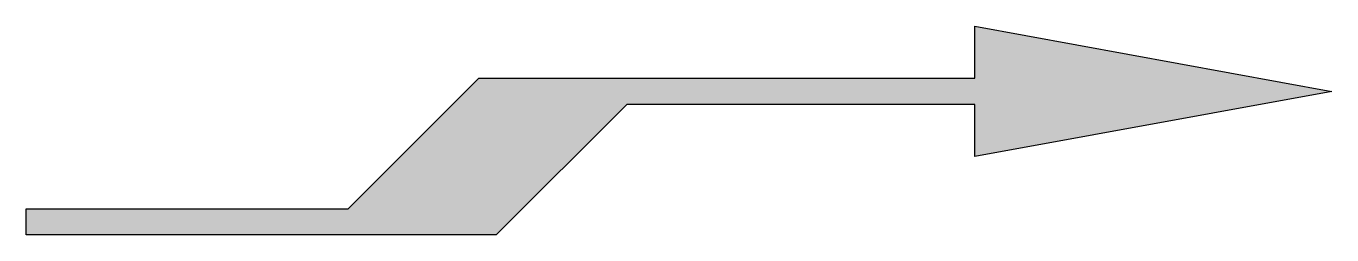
# Model space of a CAD drawing. Header units: metres. Extents: x 0 to 7.5, y -0.07 to 1.12.
import ezdxf

# ---------------------------------------------------------------- set-up
doc = ezdxf.new("R2010")
doc.units = ezdxf.units.M
doc.header["$LTSCALE"] = 0.2

msp = doc.modelspace()

# ---------------------------------------------------------------- hatches: boundary and pattern name
at = {"true_color": 0xfaf528}
h = msp.add_hatch(color=2, dxfattribs=at)
h.dxf.hatch_style = 1
h.paths.add_polyline_path([(3.45, 0.675), (5.45, 0.675), (5.45, 0.375), (7.5, 0.75), (5.45, 1.125), (5.45, 0.825), (2.6, 0.825), (1.85, 0.075), (0, 0.075), (0, -0.075), (2.7, -0.075)])

# ---------------------------------------------------------------- linework, layer by layer
at = {"color": 2, "linetype": 'Continuous', "true_color": 0xfaf528, "flags": 128}
msp.add_lwpolyline([(5.45, 0.375), (5.45, 0.675), (3.45, 0.675), (2.7, -0.075), (0, -0.075), (0, 0.075), (1.85, 0.075), (2.6, 0.825), (5.45, 0.825), (5.45, 1.125), (7.5, 0.75)], close=True, dxfattribs=at)

doc.saveas('drawing.dxf')
